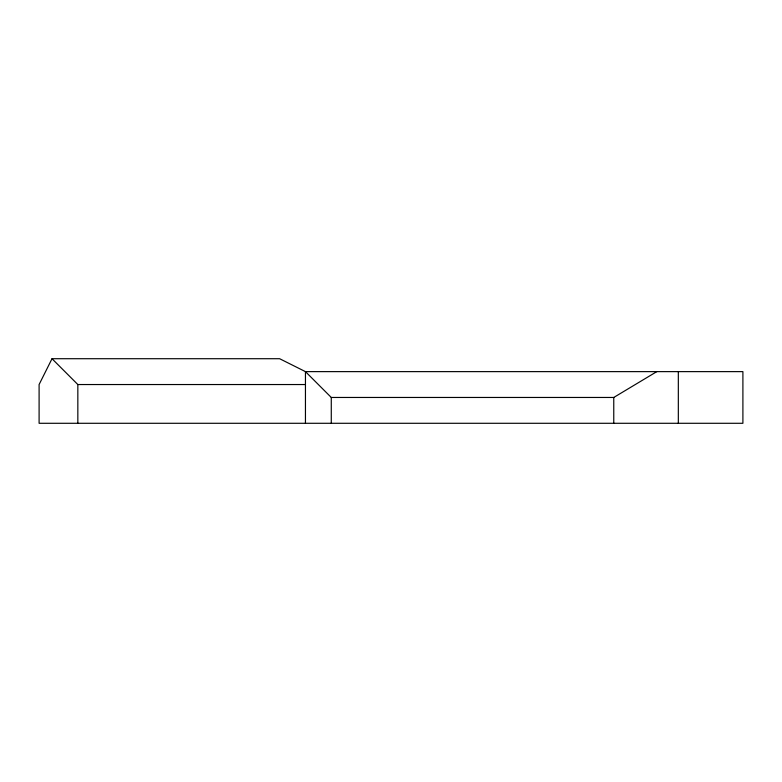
<?xml version="1.0" encoding="UTF-8"?>
<svg xmlns="http://www.w3.org/2000/svg" width="782" height="782" viewBox="0 0 782 782"><rect width="100%" height="100%" fill="white"/><g stroke="black" fill="none" stroke-linecap="round" stroke-linejoin="round"><path stroke-width="1.17" d="M52.013 358.713L39.1 384.539L39.1 423.287L742.9 423.287L742.9 371.626L305.449 371.626L279.624 358.713L52.013 358.713L77.838 384.539L305.449 384.539M305.449 423.287L305.449 371.626L331.275 397.461L613.762 397.461L656.812 371.626M678.326 371.626L678.326 423.287M613.762 397.461L613.762 423.287M331.275 397.461L331.275 423.287M77.838 384.539L77.838 423.287"/></g></svg>
